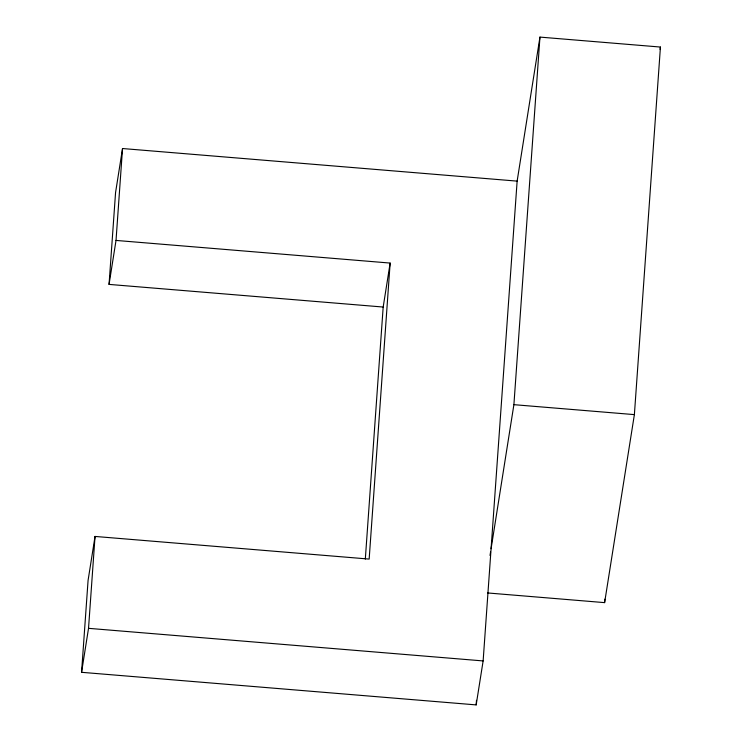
<?xml version="1.0" encoding="UTF-8"?>
<svg xmlns="http://www.w3.org/2000/svg" width="742" height="742" viewBox="0 0 742 742"><rect width="100%" height="100%" fill="white"/><g stroke="black" fill="none" stroke-linecap="round" stroke-linejoin="round"><path stroke-width="1.11" d="M487.568 592.951L604.609 602.625L634.382 414.62L660.436 47.052L539.953 37.1L517.137 181.122L483.135 660.927L476.169 704.9L81.564 672.308L88.075 580.42L95.041 536.438L369.164 559.078L390.144 263.067L116.021 240.427L109.055 284.399L383.178 307.04L390.144 263.067M109.055 284.399L115.566 192.512L122.532 148.53L517.137 181.122M81.564 672.308L88.53 628.335L95.041 536.438M116.021 240.427L122.532 148.53M365.314 559.116L383.178 307.04M476.169 704.9L476.494 700.318M491.083 548.69L513.9 404.668L539.953 37.1M604.609 602.625L604.851 599.156M490.017 555.461L490.555 552.076M660.074 49.334L660.436 47.052M513.9 404.668L634.382 414.62M88.53 628.335L483.135 660.927"/></g></svg>
